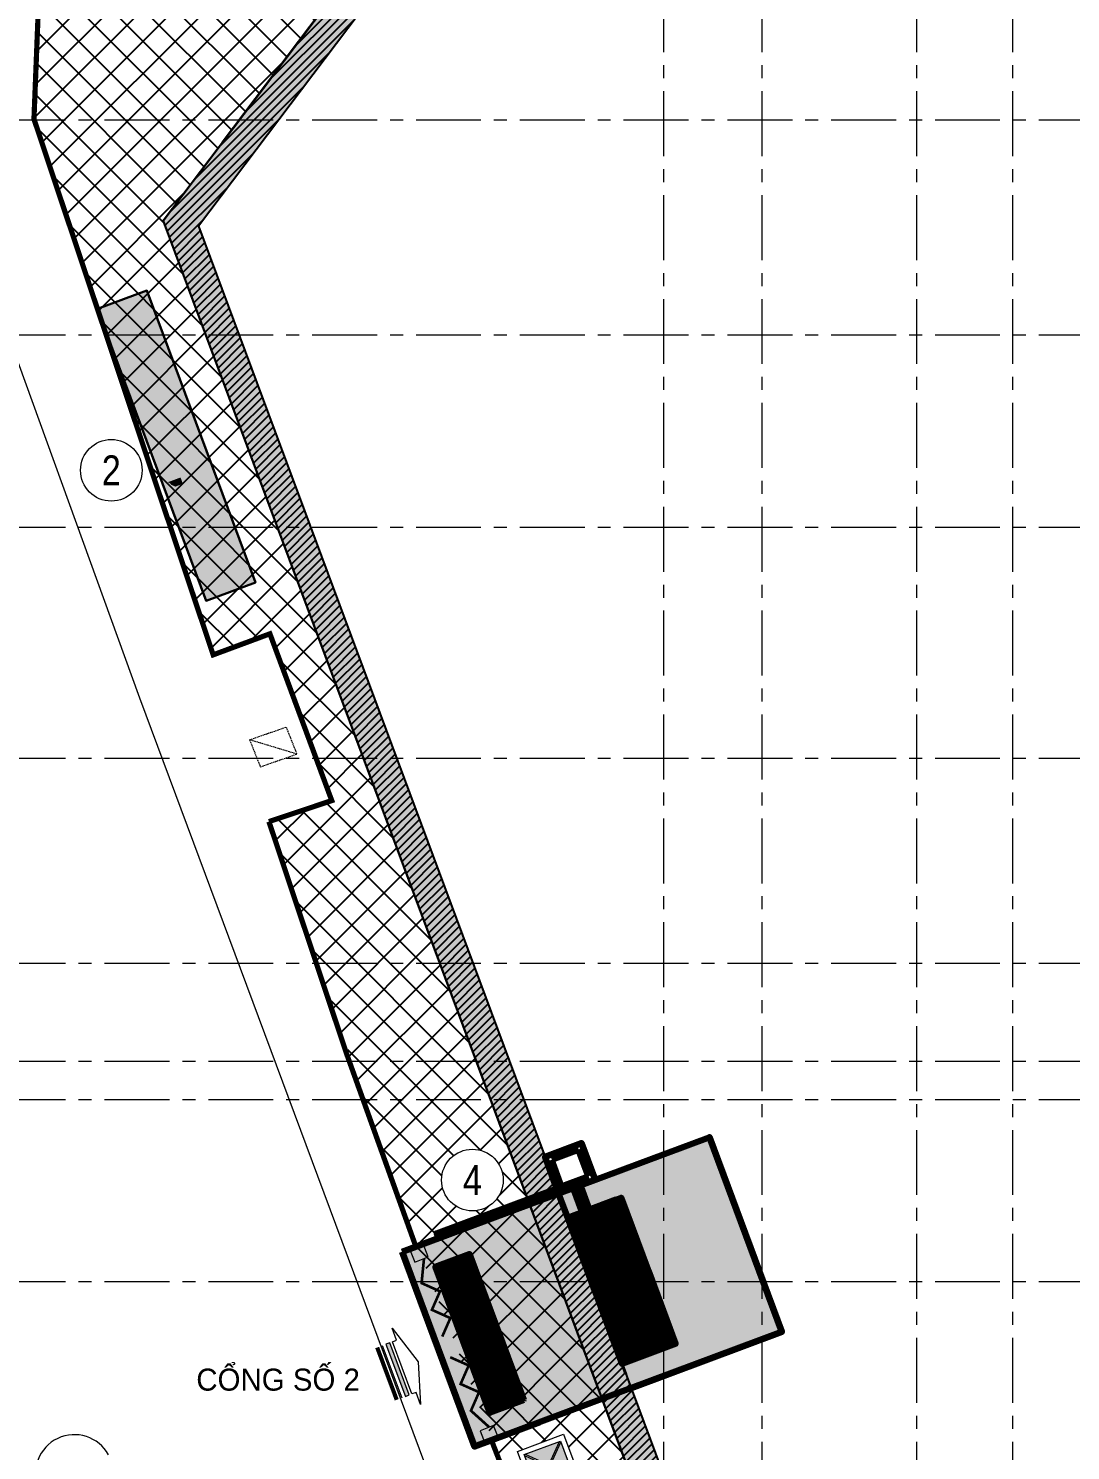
# Model space of a CAD drawing. Header units: millimetres. Extents: x -346728 to 1320345, y -537202 to -385966.
# Drawn here: x -103289 to -63136, y -476542 to -421781 of the extents above; entities that cross this region are included whole.
import ezdxf
from ezdxf.enums import TextEntityAlignment as Align
from ezdxf.xclip import XClip

# ---------------------------------------------------------------- set-up
doc = ezdxf.new("R2010")
doc.units = ezdxf.units.MM
doc.header["$LTSCALE"] = 100
doc.header["$XCLIPFRAME"] = 2
doc.set_wipeout_variables(frame=1)
for name, pattern in [('DASHED2', [0.375, 0.25, -0.125]), ('NETNHA500', [0.75, 0.5, -0.25]), ('X1326_GLB$0$CENTER', [2, 1.25, -0.25, 0.25, -0.25])]:
    doc.linetypes.add(name, pattern=pattern)
for name, color, linetype, lineweight in [('0 T KY HIEU', 7, 'Continuous', 9), ('0 T TEXT', 7, 'Continuous', 13), ('BO TRI CT TAM', 8, 'Continuous', 15), ('L.DUONG', 234, 'Continuous', 15), ('LINE', 7, 'Continuous', 13), ('X1326_GLB$0$A-tim', 8, 'X1326_GLB$0$CENTER', 9)]:
    doc.layers.add(name, color=color, linetype=linetype, lineweight=lineweight)
for name, color, linetype in [('BO TRI DIEN CHIEU SANG', 8, 'Continuous'), ('hach', 253, 'Continuous'), ('HÀNG RÀO', 50, 'Continuous'), ('NHA', 3, 'NETNHA500'), ('thep doc', 6, 'Continuous'), ('W2', 4, 'Continuous'), ('XR_1326_csPL$0$SY', 1, 'Continuous'), ('XR_1326_csPL$0$W2', 4, 'Continuous')]:
    doc.layers.add(name, color=color, linetype=linetype)
doc.styles.add('TOAN - FONT ARIAL', font='Arial_1.ttf', dxfattribs={"width": 0.8})
doc.styles.add('VnAvantH', font='VHAVAN.TTF')
doc.styles.add('VNI-HELSE-CONDENSE', font='VHELVCN.TTF')
doc.linetypes.add('FENCELINE2', pattern='A,0.25,-0.1,[132,ltypeshp.shx,S=0.1,R=0,X=-0.1,Y=0],-0.1,1', length=1.45)
doc.dimstyles.new('X1326_GLB$0$200', dxfattribs={"dimscale": 400, "dimtxt": 2, "dimasz": 0.8, "dimexe": 1, "dimexo": 1, "dimgap": 0.5, "dimtad": 1, "dimdec": 0, "dimzin": 0, "dimdsep": 46, "dimtxsty": 'TOAN - FONT ARIAL', "dimblk": 'ARCHTICK', "dimcen": 0.8, "dimdle": 1, "dimclrd": 7, "dimclre": 7, "dimclrt": 7, "dimadec": 0, "dimazin": 0, "dimtfac": 1, "dimtdec": 0, "dimtix": 1, "dimtmove": 2, "dimatfit": 3, "dimfxl": 1, "dimtolj": 1, "dimtzin": 0, "dimarcsym": 0})

# ---------------------------------------------------------------- blocks, each defined once
blk = doc.blocks.new('LVL-KHUNGTEN')
blk.add_lwpolyline([(61073, 41093), (119124, 41093), (119124, 62), (61073, 62)], close=True)
blk = doc.blocks.new('truc lvl')
at = {"layer": 'X1326_GLB$0$A-tim', "ltscale": 20}
for p, q in [((0, 13553.7, 0), (0, -90678.7, 0)), ((3790, 13553.7, 0), (3790, -90678.7, 0)), ((9750, 13553.7, 0), (9750, -90678.7, 0)), ((13450, 13553.7, 0), (13450, -90678.7, 0)), ((-29531.3, -7549.8, 0), (104126.7, -7549.8, 0)), ((-29531.3, -15824.9, 0), (104126.7, -15824.9, 0)), ((-29531.3, -23225, 0), (104126.7, -23225, 0)), ((-29531.3, -32124.9, 0), (104126.7, -32124.9, 0)), ((-29531.3, -40025), (104126.7, -40025, 0)), ((-29531.3, -43800.2, 0), (104126.7, -43800.2, 0)), ((-29531.3, -45275, 0), (104126.7, -45275, 0)), ((-29531.3, -52275.3, 0), (104126.7, -52275.3, 0))]:
    blk.add_line(p, q, dxfattribs=at)
blk = doc.blocks.new('mb duong hh')
at = {"layer": '0 T TEXT', "color": 8, "linetype": 'DASHED2', "ltscale": 300}
blk.add_lwpolyline([(75940, 34596), (80501, 41668), (80491, 88861), (75484, 93868), (-20031, 93860), (-33610, 75885), (-26182, 55955), (-6300, 2612), (0, 0)], close=True, dxfattribs=at)
at = {"layer": 'LINE', "color": 252, "lineweight": 9}
blk.add_lwpolyline([(14977, 101049), (-7702, 101358), (-14927, 101246), (-29449, 100943), (-35818, 99008), (-40020, 95429), (-42101, 92117), (-42609, 87567), (-42104, 81482), (-40823, 74903), (-34507, 57500), (-12505, -1540), (-11062, -5026), (-1334, -3647), (4526, -1388), (38515, 14361), (36944, 16828)], dxfattribs=at)
blk.add_arc((-37017, 27621), 1507, 29.1436, 201.5796, dxfattribs=at)
at = {"layer": 'NHA', "color": 252, "lineweight": 9}
for p, q in [((-30269, 55886), (-28862, 56375)), ((-30269, 55886), (-29856, 54846)), ((-28449, 55335), (-30269, 55886)), ((-28862, 56375), (-28449, 55335)), ((-29856, 54846), (-28449, 55335))]:
    blk.add_line(p, q, dxfattribs=at)
blk = doc.blocks.new('_ArchTick')
at = {"color": 0, "linetype": 'ByBlock', "const_width": 0.15}
blk.add_lwpolyline([(-0.5, -0.5), (0.5, 0.5)], dxfattribs=at)
blk = doc.blocks.new('1m')
at = {"layer": 'XR_1326_csPL$0$SY', "lineweight": 100}
h = blk.add_hatch(dxfattribs=at)
h.set_pattern_fill('ANSI37', color=4, scale=600, style=0)
h.set_pattern_definition([(315, (-62867.35, -1243701.21), (-53.0330086, -53.0330086), []), (225, (-62867.35, -1243701.21), (-53.0330086, 53.0330086), [])])
h.paths.add_polyline_path([(234959, -618851), (234818, -618851), (234818, -621851), (234959, -621851)])
h = blk.add_hatch(dxfattribs=at)
h.set_pattern_fill('ANSI37', color=4, scale=600, style=0)
h.set_pattern_definition([(315, (-62666.35, -1243701.21), (-53.0330086, -53.0330086), []), (225, (-62666.35, -1243701.21), (-53.0330086, 53.0330086), [])])
h.paths.add_polyline_path([(235160, -618851), (235019, -618851), (235019, -621851), (235160, -621851)])
h = blk.add_hatch(dxfattribs=at)
h.set_pattern_fill('ANSI37', color=4, scale=600, style=0)
h.set_pattern_definition([(315, (-62465.35, -1243701.21), (-53.0330086, -53.0330086), []), (225, (-62465.35, -1243701.21), (-53.0330086, 53.0330086), [])])
h.paths.add_polyline_path([(235361, -618851), (235220, -618851), (235220, -621851), (235361, -621851)])
h = blk.add_hatch(dxfattribs=at)
h.set_pattern_fill('ANSI37', color=4, scale=600, style=0)
h.set_pattern_definition([(315, (-62264.35, -1243701.21), (-53.0330086, -53.0330086), []), (225, (-62264.35, -1243701.21), (-53.0330086, 53.0330086), [])])
h.paths.add_polyline_path([(235562, -618851), (235421, -618851), (235421, -621851), (235562, -621851)])
h = blk.add_hatch(dxfattribs=at)
h.set_pattern_fill('ANSI37', color=4, scale=600, style=0)
h.set_pattern_definition([(315, (-62063.35, -1243701.21), (-53.0330086, -53.0330086), []), (225, (-62063.35, -1243701.21), (-53.0330086, 53.0330086), [])])
h.paths.add_polyline_path([(235763, -618851), (235622, -618851), (235622, -621851), (235763, -621851)])
h = blk.add_hatch(dxfattribs=at)
h.set_pattern_fill('ANSI37', color=4, scale=600, style=0)
h.set_pattern_definition([(315, (-61862.35, -1243701.21), (-53.0330086, -53.0330086), []), (225, (-61862.35, -1243701.21), (-53.0330086, 53.0330086), [])])
h.paths.add_polyline_path([(235964, -618851), (235823, -618851), (235823, -621851), (235964, -621851)])
h = blk.add_hatch(dxfattribs=at)
h.set_pattern_fill('ANSI37', color=4, scale=600, style=0)
h.set_pattern_definition([(315, (-61661.35, -1243701.21), (-53.0330086, -53.0330086), []), (225, (-61661.35, -1243701.21), (-53.0330086, 53.0330086), [])])
h.paths.add_polyline_path([(236165, -618851), (236024, -618851), (236024, -621851), (236165, -621851)])
h = blk.add_hatch(dxfattribs=at)
h.set_pattern_fill('ANSI37', color=256, scale=600, style=0)
h.set_pattern_definition([(45, (-62867.35, 0), (-53.0330086, 53.0330086), []), (135, (-62867.35, 0), (-53.0330086, -53.0330086), [])])
h.paths.add_polyline_path([(234818, -624851), (234959, -624851), (234959, -621851), (234818, -621851)])
h = blk.add_hatch(dxfattribs=at)
h.set_pattern_fill('ANSI37', color=256, scale=600, style=0)
h.set_pattern_definition([(45, (-62666.35, 0), (-53.0330086, 53.0330086), []), (135, (-62666.35, 0), (-53.0330086, -53.0330086), [])])
h.paths.add_polyline_path([(235019, -624851), (235160, -624851), (235160, -621851), (235019, -621851)])
h = blk.add_hatch(dxfattribs=at)
h.set_pattern_fill('ANSI37', color=256, scale=600, style=0)
h.set_pattern_definition([(45, (-62465.35, 0), (-53.0330086, 53.0330086), []), (135, (-62465.35, 0), (-53.0330086, -53.0330086), [])])
h.paths.add_polyline_path([(235220, -624851), (235361, -624851), (235361, -621851), (235220, -621851)])
h = blk.add_hatch(dxfattribs=at)
h.set_pattern_fill('ANSI37', color=256, scale=600, style=0)
h.set_pattern_definition([(45, (-62264.35, 0), (-53.0330086, 53.0330086), []), (135, (-62264.35, 0), (-53.0330086, -53.0330086), [])])
h.paths.add_polyline_path([(235421, -624851), (235562, -624851), (235562, -621851), (235421, -621851)])
h = blk.add_hatch(dxfattribs=at)
h.set_pattern_fill('ANSI37', color=256, scale=600, style=0)
h.set_pattern_definition([(45, (-62063.35, 0), (-53.0330086, 53.0330086), []), (135, (-62063.35, 0), (-53.0330086, -53.0330086), [])])
h.paths.add_polyline_path([(235622, -624851), (235763, -624851), (235763, -621851), (235622, -621851)])
h = blk.add_hatch(dxfattribs=at)
h.set_pattern_fill('ANSI37', color=256, scale=600, style=0)
h.set_pattern_definition([(45, (-61862.35, 0), (-53.0330086, 53.0330086), []), (135, (-61862.35, 0), (-53.0330086, -53.0330086), [])])
h.paths.add_polyline_path([(235823, -624851), (235964, -624851), (235964, -621851), (235823, -621851)])
h = blk.add_hatch(dxfattribs=at)
h.set_pattern_fill('ANSI37', color=256, scale=600, style=0)
h.set_pattern_definition([(45, (-61661.35, 0), (-53.0330086, 53.0330086), []), (135, (-61661.35, 0), (-53.0330086, -53.0330086), [])])
h.paths.add_polyline_path([(236024, -624851), (236165, -624851), (236165, -621851), (236024, -621851)])
at = {"layer": 'thep doc', "color": 4}
for p, q in [((234818, -618851), (234818, -621851)), ((234959, -618851), (234959, -621851)), ((235019, -618851), (235019, -621851)), ((235160, -618851), (235160, -621851)), ((235220, -618851), (235220, -621851)), ((235361, -618851), (235361, -621851)), ((235421, -618851), (235421, -621851)), ((235562, -618851), (235562, -621851)), ((235622, -618851), (235622, -621851)), ((235763, -618851), (235763, -621851)), ((235823, -618851), (235823, -621851)), ((235964, -618851), (235964, -621851)), ((236024, -618851), (236024, -621851)), ((236165, -618851), (236165, -621851))]:
    blk.add_line(p, q, dxfattribs=at)
at = {"layer": 'thep doc', "color": 3}
for p, q in [((234818, -624851), (234818, -621851)), ((234959, -624851), (234959, -621851)), ((235019, -624851), (235019, -621851)), ((235160, -624851), (235160, -621851)), ((235220, -624851), (235220, -621851)), ((235361, -624851), (235361, -621851)), ((235421, -624851), (235421, -621851)), ((235562, -624851), (235562, -621851)), ((235622, -624851), (235622, -621851)), ((235763, -624851), (235763, -621851)), ((235823, -624851), (235823, -621851)), ((235964, -624851), (235964, -621851)), ((236024, -624851), (236024, -621851)), ((236165, -624851), (236165, -621851)), ((236165, -624851), (236165, -621851))]:
    blk.add_line(p, q, dxfattribs=at)
at = {"layer": 'thep doc', "const_width": 1}
for points in [[(234765, -618851), (236165, -618851)], [(234765, -618851), (236165, -618851)], [(234765, -618951), (236165, -618951)], [(234765, -619576), (236165, -619576)], [(234765, -619676), (236165, -619676)], [(234765, -620301), (236165, -620301)], [(234765, -620401), (236165, -620401)], [(234765, -621026), (236165, -621026)], [(234765, -621126), (236165, -621126)], [(234765, -621751), (236165, -621751)], [(234765, -621851), (236165, -621851)], [(234765, -621951), (236165, -621951)], [(234765, -622576), (236165, -622576)], [(234765, -622676), (236165, -622676)], [(234765, -623301), (236165, -623301)], [(234765, -623401), (236165, -623401)], [(234765, -624026), (236165, -624026)], [(234765, -624126), (236165, -624126)], [(234765, -624751), (236165, -624751)], [(234765, -624851), (236165, -624851)]]:
    blk.add_lwpolyline(points, dxfattribs=at)
at = {"layer": 'XR_1326_csPL$0$SY', "lineweight": 100}
for p, q in [((234765, -624851), (234765, -618851)), ((236165, -618851), (234765, -618851)), ((236165, -624851), (236165, -618851)), ((236165, -624851), (234765, -624851))]:
    blk.add_line(p, q, dxfattribs=at)
blk = doc.blocks.new('T STT')
at = {"color": 7, "linetype": 'Continuous'}
blk.add_wipeout([(376644, 277984), (376756, 277976), (376879, 277949), (377025, 277888), (377156, 277799), (377266, 277687), (377334, 277588), (377398, 277451), (377433, 277317), (377444, 277184), (377433, 277051), (377404, 276935), (377365, 276838), (377294, 276718), (377203, 276612), (377122, 276543), (377011, 276473), (376888, 276422), (376741, 276390), (376644, 276384), (376532, 276392), (376392, 276425), (376245, 276491), (376127, 276573), (376049, 276649), (375987, 276727), (375927, 276828), (375876, 276960), (375853, 277065), (375844, 277184), (375850, 277284), (375877, 277411), (375908, 277499), (375964, 277605), (376040, 277709), (376130, 277798), (376216, 277860), (376313, 277912), (376426, 277954), (376557, 277979)], dxfattribs=at)
at = {"layer": '0 T KY HIEU', "color": 7}
blk.add_circle((376644, 277184), 800, dxfattribs=at)
at = {"layer": '0 T TEXT', "color": 7, "style": 'VNI-HELSE-CONDENSE'}
blk.add_attdef('0', text='', height=750, dxfattribs=at).set_placement((376644, 277184), align=Align.MIDDLE_CENTER)
blk = doc.blocks.new('T GATE')
at = {"layer": '0 T KY HIEU', "linetype": 'Continuous', "true_color": 0xff0505}
for points in [[(-3000, -272), (-3545, -272), (-3545, 272), (-3000, 272)], [(4545, -272), (4000, -272), (4000, 272), (4545, 272)]]:
    blk.add_hatch(color=1, dxfattribs=at).paths.add_polyline_path(points)
at = {"layer": '0 T KY HIEU', "color": 1, "linetype": 'Continuous', "true_color": 0xff0505}
for points in [[(-3000, -272), (-3545, -272), (-3545, 272), (-3000, 272)], [(-3545, 272), (-3000, 272), (-3000, -272), (-3545, -272)], [(4545, -272), (4000, -272), (4000, 272), (4545, 272)], [(4000, 272), (4545, 272), (4545, -272), (4000, -272)]]:
    blk.add_lwpolyline(points, close=True, dxfattribs=at)
at = {"layer": '0 T KY HIEU', "color": 1, "linetype": 'Continuous', "true_color": 0xff0505, "const_width": 100}
for points in [[(-3000, 100), (-2146, -316), (-1592, 214), (-1038, -316), (-483, 214), (71, -316)], [(4000, 100), (3146, -316), (2592, 214), (2038, -316), (1483, 214), (929, -316)]]:
    blk.add_lwpolyline(points, dxfattribs=at)
blk = doc.blocks.new('T MUI TEN GATE')
at = {"layer": '0 T KY HIEU', "ltscale": 2000, "true_color": 0xff0505}
blk.add_hatch(color=1, dxfattribs=at).paths.add_polyline_path([(374812, 297915), (374812, 298224), (378999, 298224), (378999, 297915)])
at = {"layer": '0 T KY HIEU', "color": 1, "ltscale": 60, "true_color": 0xff0505}
blk.add_line((374812, 298517), (379013, 298517), dxfattribs=at)
at = {"layer": '0 T KY HIEU', "color": 1, "ltscale": 60, "true_color": 0xff0505, "const_width": 311}
blk.add_lwpolyline([(374812, 298925), (379010, 298925)], dxfattribs=at)
at = {"layer": '0 T KY HIEU', "color": 1, "ltscale": 2000, "true_color": 0xff0505}
for points in [[(374812, 297915), (374812, 298224), (378999, 298224), (378999, 297915), (374812, 297915)], [(373843, 297367), (376912, 296411), (379969, 297367), (378999, 297367), (378999, 297704), (374812, 297704), (374812, 297367), (373843, 297367)]]:
    blk.add_lwpolyline(points, dxfattribs=at)
blk = doc.blocks.new('CHOI BAO VE')
at = {"color": 253, "lineweight": 9, "true_color": 0x9ea3a2}
blk.add_wipeout([(-1750, 0), (1750, 0), (1750, 3500), (-1750, 3500)], dxfattribs=at)
at = {"true_color": 0x9ea3a2}
h = blk.add_hatch(color=253, dxfattribs=at)
h.set_gradient(color1=(6, 241, 249), rotation=270, tint=1, name='CURVED')
h.paths.add_polyline_path([(-1375, 3047), (-1375, 453), (-78, 1750)])
h = blk.add_hatch(color=253, dxfattribs=at)
h.set_gradient(color1=(6, 241, 249), rotation=180, tint=1, name='CURVED')
h.paths.add_polyline_path([(1297, 3125), (-1297, 3125), (0, 1828)])
h = blk.add_hatch(color=253, dxfattribs=at)
h.set_gradient(color1=(6, 241, 249), rotation=90, tint=1, name='HEMISPHERICAL')
h.paths.add_polyline_path([(1375, 3047), (78, 1750), (1375, 453)])
h = blk.add_hatch(color=253, dxfattribs=at)
h.set_gradient(color1=(6, 241, 249), tint=1, name='CURVED')
h.paths.add_polyline_path([(0, 1672), (-1297, 375), (1297, 375)])
at = {"layer": 'BO TRI CT TAM', "color": 253, "true_color": 0x9ea3a2}
for p, q in [((1297, 3125), (-1375, 453)), ((1297, 3125), (-1375, 453)), ((1297, 3125), (-1375, 453)), ((-1375, 3047), (1297, 375)), ((-1375, 3047), (1297, 375)), ((-1375, 3047), (1297, 375)), ((-1297, 3125), (1375, 453)), ((-1297, 3125), (1375, 453)), ((-1297, 3125), (1375, 453)), ((1375, 3047), (-1297, 375)), ((1375, 3047), (-1297, 375)), ((1375, 3047), (-1297, 375)), ((-78, 1750), (78, 1750)), ((-78, 1750), (78, 1750)), ((-78, 1750), (78, 1750)), ((0, 1828), (0, 1672)), ((0, 1828), (0, 1672)), ((0, 1828), (0, 1672))]:
    blk.add_line(p, q, dxfattribs=at)
for points in [[(-1750, 0), (1750, 0), (1750, 3500), (-1750, 3500)], [(-1750, 0), (1750, 0), (1750, 3500), (-1750, 3500)], [(-1750, 0), (1750, 0), (1750, 3500), (-1750, 3500)], [(-1375, 375), (1375, 375), (1375, 3125), (-1375, 3125)], [(-1375, 375), (1375, 375), (1375, 3125), (-1375, 3125)], [(-1375, 375), (1375, 375), (1375, 3125), (-1375, 3125)]]:
    blk.add_lwpolyline(points, close=True, dxfattribs=at)
blk = doc.blocks.new('MB HANG RAO TAM')
h = blk.add_hatch()
h.set_pattern_fill('ANSI37', color=8, scale=7000, style=0)
h.set_pattern_definition([(45, (527887.4, 631399.9), (-618.7184, 618.7184), []), (135, (527887.4, 631399.9), (-618.7184, -618.7184), [])])
h.paths.add_polyline_path([(89794, 74797), (94796, 69797), (94804, 22611), (90246, 15544), (52523, -1634), (34324, -9922), (14325, -19029), (8025, -16417), (-19267, 56832), (-5688, 74797), (41806, 74797), (65797, 74797)], flags=16)
h.paths.add_polyline_path([(-17293, 40146), (-15160, 40938), (-12777, 34516), (-15127, 33730), (-10493, 20001), (4784, -19373), (12548, -21453), (91490, 14752), (95488, 20874), (95620, 46027), (95770, 74597), (91825, 78101), (52350, 76926), (14008, 75822), (-9259, 75871), (-23844, 71027), (-24251, 60760)])
at = {"layer": '0 T KY HIEU'}
h = blk.add_hatch(color=256, dxfattribs=at)
h.set_gradient(color1=(0, 255, 255), tint=1, name='SPHERICAL')
h.paths.add_polyline_path([(-19903, 54154), (-15713, 42909), (-17614, 42201), (-21803, 53446)])
at = {"layer": '0 T KY HIEU', "linetype": 'ByBlock', "true_color": 0x047bfb}
for points in [[(-18739, 47285, -2.79063), (-18708, 47338), (-18533, 47404, -0.125559), (-18556, 47575, 1.726912), (-18646, 47034), (-18098, 47238, 2.465752), (-18501, 47415), (-18250, 47509, -2.79063), (-18191, 47489)], [(-18589, 47021), (-18460, 46675, 2.465942), (-18283, 47078), (-18190, 46827, -2.792193), (-18210, 46769), (-18339, 47115)]]:
    blk.add_hatch(color=150, dxfattribs=at).paths.add_polyline_path(points)
h = blk.add_hatch(color=150, dxfattribs=at)
h.paths.add_polyline_path([(-18972, 46681), (-18805, 46605), (-18871, 46858)])
h.paths.add_polyline_path([(-19139, 46758, -0.414208), (-18972, 46681), (-18871, 46858)])
h.paths.add_polyline_path([(-18871, 46858), (-18805, 46605), (-18513, 46714), (-18603, 46957)])
at = {"lineweight": 100}
for p, q in [((-634, 16391, -1667), (-1682, 19203, -1667)), ((-578, 16412, -1667), (-1626, 19223, -1667)), ((-1813, 19154, -1667), (-3687, 18455, -1667)), ((-1813, 19154, -1667), (-3687, 18455, -1667)), ((-2141, 15830, -1667), (-3189, 18641, -1667)), ((-2085, 15851, -1667), (-3132, 18662, -1667)), ((-1953, 15900, -1667), (-3000, 18711, -1667)), ((-1897, 15921, -1667), (-2944, 18732, -1667)), ((-1765, 15970, -1667), (-2812, 18781, -1667)), ((-1708, 15991, -1667), (-2756, 18802, -1667)), ((-1576, 16041, -1667), (-2624, 18852, -1667)), ((-1520, 16061, -1667), (-2567, 18873, -1667)), ((-1388, 16111, -1667), (-2435, 18922, -1667)), ((-1332, 16132, -1667), (-2379, 18943, -1667)), ((-1200, 16181, -1667), (-2247, 18992, -1667)), ((-1143, 16202, -1667), (-2191, 19013, -1667)), ((-1011, 16251, -1667), (-2059, 19062, -1667)), ((-955, 16272, -1667), (-2002, 19083, -1667)), ((-823, 16321, -1667), (-1870, 19132, -1667)), ((-767, 16342, -1667), (-1814, 19153, -1667)), ((-1708, 18873, -1667), (-1813, 19154, -1667)), ((-766, 16343, -1667), (-1813, 19154, -1667)), ((-2640, 15644, -1667), (-3687, 18455, -1667)), ((-2518, 15690, -1667), (-3565, 18501, -1667)), ((-2462, 15711, -1667), (-3509, 18522, -1667)), ((-2330, 15760, -1667), (-3377, 18571, -1667)), ((-2273, 15781, -1667), (-3321, 18592, -1667)), ((282, 13531, -1667), (-1592, 12833, -1667))]:
    blk.add_line(p, q, dxfattribs=at)
at = {"color": 1, "lineweight": 100}
for p, q in [((-1521, 18942, -1667), (-3582, 18174, -1667)), ((-1592, 12833, -1667), (-3687, 18455, -1667)), ((-1311, 18380, -1667), (-3373, 17612, -1667)), ((-1207, 18099, -1667), (-3268, 17331, -1667)), ((-997, 17537, -1667), (-3059, 16769, -1667)), ((-892, 17256, -1667), (-2954, 16488, -1667)), ((-683, 16693, -1667), (-2745, 15925, -1667)), ((-578, 16412, -1667), (-2640, 15644, -1667)), ((-474, 16131, -1667), (-2535, 15363, -1667)), ((-264, 15569, -1667), (-2326, 14801, -1667)), ((-159, 15288, -1667), (-2221, 14520, -1667)), ((50, 14726, -1667), (-2011, 13958, -1667)), ((155, 14445, -1667), (-1907, 13676, -1667)), ((364, 13882, -1667), (-1697, 13114, -1667))]:
    blk.add_line(p, q, dxfattribs=at)
at = {"color": 3, "lineweight": 100}
for p, q in [((-1953, 15900, -1667), (-906, 13089, -1667)), ((-1897, 15921, -1667), (-849, 13110, -1667)), ((-1765, 15970, -1667), (-717, 13159, -1667)), ((-1708, 15991, -1667), (-661, 13180, -1667)), ((-1576, 16041, -1667), (-529, 13229, -1667)), ((-1520, 16061, -1667), (-473, 13250, -1667)), ((-1388, 16111, -1667), (-340, 13300, -1667)), ((-1332, 16132, -1667), (-284, 13321, -1667)), ((-1200, 16181, -1667), (-152, 13370, -1667)), ((-1143, 16202, -1667), (-96, 13391, -1667)), ((-1011, 16251, -1667), (36, 13440, -1667)), ((-955, 16272, -1667), (92, 13461, -1667)), ((-823, 16321, -1667), (225, 13510, -1667)), ((-767, 16342, -1667), (281, 13531, -1667)), ((-634, 16391, -1667), (413, 13580, -1667)), ((-578, 16412, -1667), (469, 13601, -1667)), ((-2640, 15644, -1667), (-1592, 12833, -1667)), ((-2518, 15690, -1667), (-1471, 12879, -1667)), ((-2462, 15711, -1667), (-1414, 12899, -1667)), ((-2330, 15760, -1667), (-1282, 12949, -1667)), ((-2273, 15781, -1667), (-1226, 12970, -1667)), ((-2141, 15830, -1667), (-1094, 13019, -1667)), ((-2085, 15851, -1667), (-1038, 13040, -1667))]:
    blk.add_line(p, q, dxfattribs=at)
at = {"color": 7, "elevation": 7850}
blk.add_lwpolyline([(-19903, 54154), (-15713, 42909), (-17614, 42201), (-21803, 53446)], close=True, dxfattribs=at)
at = {"color": 26, "lineweight": 100, "elevation": -1667}
blk.add_lwpolyline([(-3687, 18455), (-1626, 19223), (469, 13601), (-1592, 12833)], close=True, dxfattribs=at)
at = {"layer": 'BO TRI DIEN CHIEU SANG', "color": 7, "elevation": 7850}
blk.add_lwpolyline([(-15713, 42909), (-19903, 54154), (-21803, 53446), (-17614, 42201)], close=True, dxfattribs=at)
at = {"layer": 'HÀNG RÀO', "color": 1, "lineweight": 40}
for p, q in [((-3193, 19707, -1667), (-288, 20789, -1667)), ((-3835, 18853, -1417), (-1444, 12435, -1916))]:
    blk.add_line(p, q, dxfattribs=at)
at = {"layer": 'L.DUONG', "color": 94, "linetype": 'FENCELINE2', "ltscale": 25, "const_width": 200, "elevation": 7850}
for points in [[(13898, 75822), (14369, 75824), (20809, 75968), (32497, 76335), (48850, 76822), (75776, 77623), (91825, 78101), (95770, 74597), (95712, 63657), (95684, 58344), (95610, 44235), (95553, 33268), (95488, 20874), (91490, 14752), (75806, 7559), (49624, -4449), (26632, -14994), (12548, -21453), (4784, -19373), (0, -7161), (-6626, 9890)], [(-15198, 33706), (-12777, 34516), (-15160, 40938), (-17346, 40127), (-24251, 60760), (-23844, 71027), (-9259, 75871), (5427, 75795), (5898, 75797)], [(-9537, 17343), (-12205, 24764), (-15198, 33706)]]:
    blk.add_lwpolyline(points, dxfattribs=at)
at = {"layer": 'XR_1326_csPL$0$SY', "lineweight": 100}
for p, q in [((1773, 21557, -1667), (4567, 14061, -1667)), ((1773, 21557, -1667), (4567, 14061, -1667)), ((-3154, 21322, -1667), (-4560, 20798, 0)), ((-3272, 21065, -1445), (-4303, 20681, -222)), ((-2888, 20034, -1580), (-3272, 21065, -1104)), ((-2631, 19916, -1667), (-3154, 21322, -1017)), ((-3085, 21134, -1667), (-3085, 21134, -1667)), ((-3919, 19650, -1580), (-4303, 20681, -1104)), ((-2888, 20034, -1445), (-3919, 19650, -222)), ((-2844, 18770, -2100), (-3263, 19894, -1580)), ((-2631, 19916, -1667), (-3193, 19707, -1000)), ((-3474, 19602, -667), (-4036, 19392, 0)), ((-3687, 18455, -1448), (-4036, 19392, -1667)), ((-3849, 19462, -1667), (-3849, 19462, -1667)), ((-3125, 18665, -2100), (-3474, 19602, -1667)), ((-8664, 17668, 0), (-10070, 17145, -5737)), ((-8664, 17668, 0), (-8734, 17856, -1667)), ((-10070, 17145, 4273), (-7277, 9648, 3982)), ((-8784, 16556, 4237), (-6689, 10934, 4018))]:
    blk.add_line(p, q, dxfattribs=at)
for points, elevation in [([(-1243, 11896), (4566, 14061), (1773, 21557)], 411), ([(-3474, 19602), (-4036, 19392), (-4560, 20798), (-3154, 21322), (-2631, 19916), (-3193, 19707)], -1667)]:
    blk.add_lwpolyline(points, dxfattribs=dict(at, elevation=elevation))
for points, elevation in [([(469, 13601), (-1592, 12833), (-3687, 18455), (-1626, 19223)], -1667), ([(-5376, 11423), (-6689, 10934), (-8784, 16556), (-7471, 17045)], 4027)]:
    blk.add_lwpolyline(points, close=True, dxfattribs=dict(at, elevation=elevation))
at = {"layer": '0 T KY HIEU', "color": 1, "extrusion": (-0.094008, 0.246815, 0.964492), "xscale": -1.032129415986011, "yscale": 1.032129741468959, "zscale": 1.032129563271029, "rotation": 90.30298269673833}
blk.add_blockref('T GATE', (2691, -12817, 10282), dxfattribs=at)
at = {"layer": '0 T KY HIEU', "xscale": -0.5123150933236519, "yscale": 0.5123154260071467, "zscale": 0.5123151945590507, "rotation": 110.5020447205504}
blk.add_blockref('T MUI TEN GATE', (65163, 246952, 0), dxfattribs=at)
at = {"layer": 'XR_1326_csPL$0$SY', "lineweight": 100, "extrusion": (0.006558, -0.036398, 0.999316), "xscale": 1.000636980794397, "yscale": 1.000636980794397, "zscale": 1.000636980794397, "rotation": 10.21421799562044}
blk.add_blockref('1m', (-346710, 585770, 3573), dxfattribs=at)
at = {"style": 'VnAvantH'}
blk.add_text('CæNG Sè 2', height=848.5, dxfattribs=at).set_placement((-17996, 11794, -2472))
at = {"layer": 'XR_1326_csPL$0$SY', "lineweight": 100}
blk.add_leader([(-3363, 19713, -2472), (-2991, 18715, -2472)], dimstyle='X1326_GLB$0$200', override={"dimgap": 1, "dimtad": 0}, dxfattribs=at)
ref = blk.add_blockref('T STT', (-580049, -363989, -2472), dxfattribs=dict(xscale=1.483571909629973, yscale=1.483571909629973, zscale=1.483571909629973))
ref.add_attrib('0', '2', dxfattribs={"layer": '0 T TEXT', "color": 7, "height": 1150, "style": 'VNI-HELSE-CONDENSE'}).set_placement((-21271, 47233, -2472), align=Align.MIDDLE_CENTER)
ref = blk.add_blockref('T STT', (-566122, -391309, -1667), dxfattribs=dict(xscale=1.483533127640877, yscale=1.483533065752965, zscale=1.483533225600695, rotation=359.9999871259926))
ref.add_attrib('0', '4', dxfattribs={"layer": '0 T TEXT', "color": 7, "height": 1150, "rotation": 0, "style": 'VNI-HELSE-CONDENSE'}).set_placement((-7358, 19903, -1667), align=Align.MIDDLE_CENTER)
at = {"layer": 'BO TRI CT TAM', "color": 9, "xscale": -0.541992562315407, "yscale": 0.5419924855394808, "zscale": 0.5419926613449206, "rotation": 110.5020372609803}
blk.add_blockref('CHOI BAO VE', (-3515, 9226, -2472), dxfattribs=at)
at = {"layer": 'XR_1326_csPL$0$SY', "lineweight": 100}
h = blk.add_hatch(dxfattribs=at)
h.set_pattern_fill('AR-CONC', color=256, scale=100, style=0)
h.set_pattern_definition([(50, (-45059.7, 631401.8), (717.2602, -62.75213), [75, -825]), (355, (-45059.7, 631401.8), (-138.7513, 752.1921), [60, -660]), (100.4514, (-44999.9, 631396.56), (578.5094, 689.43954), [63.7402, -701.1421]), (46.1842, (-45059.7, 631601.8), (1067.241, -165.519), [112.5, -1237.5]), (96.6356, (-44970.8, 631588), (934.6627, 974.1179), [95.6103, -1051.713]), (351.1842, (-45059.7, 631601.8), (934.662, 974.1186), [90, -990]), (21, (-44959.7, 631551.8), (596.90705, -402.6189), [75, -825]), (326, (-44959.7, 631551.8), (243.3153, 725.15005), [60, -660]), (71.4514, (-44909.95, 631518.24), (840.2226, 322.5305), [63.7402, -701.1421]), (37.5, (-45059.7, 631401.8), (12.15986, 332.89385), [0, -652, 0, -670, 0, -662.5]), (7.5, (-45059.7, 631401.8), (263.06954, 394.41171), [0, -382, 0, -637, 0, -252.5]), (327.5, (-45282.7, 631401.8), (533.82244, -22.55487), [0, -250, 0, -780, 0, -1035]), (317.5, (-45382.7, 631401.8), (583.18617, 100.10498), [0, -325, 0, -518, 0, -735])])
h.paths.add_polyline_path([(-10070, 17145), (1773, 21557), (4566, 14061), (-7277, 9648)])
h.paths.add_polyline_path([(469, 13601), (-1592, 12833), (-3687, 18455), (-1626, 19223)], flags=16)
h.paths.add_polyline_path([(-5376, 11423), (-6689, 10934), (-8784, 16556), (-7471, 17045)], flags=16)
at = {"lineweight": 100}
blk.add_line((2505, 13293, -1667), (-6687, 9868, -1667), dxfattribs=at)
at = {"layer": 'HÀNG RÀO', "color": 1, "lineweight": 40}
blk.add_line((-9554, 17337, -1667), (-3474, 19602, -1667), dxfattribs=at)
at = {"layer": 'XR_1326_csPL$0$SY', "lineweight": 100}
blk.add_line((-7277, 9648, 3982), (-4758, 10586, -1667), dxfattribs=at)
at = {"layer": 'XR_1326_csPL$0$SY', "lineweight": 100, "elevation": -5737}
blk.add_lwpolyline([(-10070, 17145), (1773, 21557), (4566, 14061), (-7277, 9648)], close=True, dxfattribs=at)
at = {"layer": 'XR_1326_csPL$0$SY', "lineweight": 100}
for points, elevation in [([(-3193, 19707), (1773, 21557), (4567, 14061), (-6687, 9868)], -1667), ([(-8734, 17856), (-3263, 19894)], -1667), ([(-3474, 19602), (-8664, 17668), (-8734, 17856), (-3544, 19789)], -2), ([(-9554, 17337), (-3474, 19602)], -1667)]:
    blk.add_lwpolyline(points, dxfattribs=dict(at, elevation=elevation))
at = {"layer": 'XR_1326_csPL$0$W2', "color": 7, "ltscale": 0.5}
blk.add_line((-9537, 17343, 7850), (-5161, 18974, 0), dxfattribs=at)
at = {"layer": 'XR_1326_csPL$0$W2'}
blk.add_line((-6626, 9890, 7850), (-2368, 11477, 0), dxfattribs=at)
at = {"layer": 'XR_1326_csPL$0$W2', "color": 7, "ltscale": 0.5, "elevation": 0}
blk.add_lwpolyline([(8025, -16417), (14325, -19029), (90246, 15544), (94804, 22611), (94796, 69797), (89794, 74797), (-5688, 74797), (-19267, 56832)], close=True, dxfattribs=at)
at = {"layer": 'XR_1326_csPL$0$SY', "lineweight": 100}
blk.add_leader([(-5965, 18786, -2472), (-7842, 18061, -2472)], dimstyle='X1326_GLB$0$200', override={"dimgap": 1, "dimtad": 0}, dxfattribs=at)

msp = doc.modelspace()

# ---------------------------------------------------------------- hatches: boundary and pattern name
at = {"layer": 'hach'}
h = msp.add_hatch(dxfattribs=at)
h.set_pattern_fill('ANSI31', color=256, scale=70)
h.set_pattern_definition([(45, (-104794.93, -509678.51), (-157.15448, 157.15448), [])])
h.paths.add_polyline_path([(-84512.8, -411229.4), (-98092.3, -429194.8), (-70799.4, -502446.3), (-64499.4, -505058.2), (11422.9, -470483.9), (15981.7, -463416.7), (15973.7, -416230), (10971.7, -411229.4)])
h.paths.add_polyline_path([(-83915.6, -412429.4), (-96737.8, -429393), (-69857.3, -501537.8), (-64521.8, -503749.9), (10605.3, -469537.7), (14781.7, -463063.4), (14773.5, -416726.7), (10474.7, -412429.4)], flags=16)
h = msp.add_hatch(dxfattribs=at)
h.set_pattern_fill('AR-CONC', color=256, scale=4)
h.set_pattern_definition([(50, (-104794.93, -509678.5), (728.7387, -63.7563), [76.2, -838.2]), (355, (-104794.9, -509678.5), (-140.9737, 764.2274), [60.96, -670.5623]), (100.45144, (-104734.2, -509683.8), (587.765, 700.471), [64.76, -712.361]), (46.1842, (-104794.9, -509475.3), (1084.316, -168.1693), [114.3, -1257.3]), (96.63556, (-104704.6, -509489.3), (949.6165, 989.7045), [97.14, -1068.5424]), (351.18415, (-104794.9, -509475.3), (949.6165, 989.7045), [91.44, -1005.839]), (21, (-104693.33, -509526.1), (606.4576, -409.0608), [76.2, -838.2]), (326, (-104693.3, -509526.1), (247.208, 736.752), [60.96, -670.56]), (71.45144, (-104642.8, -509560.2), (853.6657, 327.691), [64.76, -712.3598]), (37.5, (-104794.93, -509678.51), (12.3544, 338.22016), [0, -662.432, 0, -680.72, 0, -673.1]), (7.5, (-104794.93, -509678.5), (267.27865, 400.7223), [0, -388.112, 0, -647.192, 0, -256.54]), (327.5, (-105021.5, -509678.51), (542.3624, -22.91498), [0, -254, 0, -792.48, 0, -1051.56]), (317.5, (-105123.1, -509678.5), (592.5167, 101.706), [0, -330.2, 0, -526.288, 0, -746.76])])
h.paths.add_polyline_path([(-84512.8, -411229.4), (-98092.3, -429194.8), (-70799.4, -502446.3), (-64499.4, -505058.2), (11422.9, -470483.9), (15981.7, -463416.7), (15973.7, -416230), (10971.7, -411229.4)])
h.paths.add_polyline_path([(-83915.6, -412429.4), (-96737.8, -429393), (-69857.3, -501537.8), (-64521.8, -503749.9), (10605.3, -469537.7), (14781.7, -463063.4), (14773.5, -416726.7), (10474.7, -412429.4)], flags=16)

# ---------------------------------------------------------------- linework, layer by layer
at = {"layer": 'W2', "ltscale": 0.5, "elevation": 0}
for points in [[(-84512.8, -411229.4), (-98092.3, -429194.8), (-70799.4, -502446.3), (-64499.4, -505058.2), (11422.9, -470483.9), (15981.7, -463416.7), (15973.4, -416229.4), (10971.6, -411229.4)], [(-84512.8, -411229.4), (-98092.3, -429194.8), (-70799.4, -502446.3), (-64499.4, -505058.2), (11422.9, -470483.9), (15981.7, -463416.7), (15973.4, -416229.4), (10971.6, -411229.4)], [(-83915.6, -412429.4), (-96737.8, -429393), (-69857.3, -501537.8), (-64521.8, -503749.9), (10605.3, -469537.7), (14781.7, -463063.4), (14773.5, -416726.7), (10474.7, -412429.4)]]:
    msp.add_lwpolyline(points, close=True, dxfattribs=at)

# ---------------------------------------------------------------- block references
at = {"extrusion": (0.00597, -2.28885e-18, 0.999982), "xscale": 3.344162060335609, "yscale": 3.344162060335609, "zscale": 3.344162060335609}
msp.add_blockref('LVL-KHUNGTEN', (-329285.4, -526989.7, 600.2), dxfattribs=at)
ref = msp.add_blockref('mb duong hh', (-64499.4, -505058.2, 0))
XClip(ref).set_block_clipping_path([(-58962.6888090824, -15358.4345334051), (108047.3313388755, 114603.0144500207)])
msp.add_blockref('truc lvl', (-78824.9, -417753.9, 0))

# ---------------------------------------------------------------- next in the draw order: block references
msp.add_blockref('MB HANG RAO TAM', (-78824.9, -486029.1, 0))

doc.saveas('drawing.dxf')
